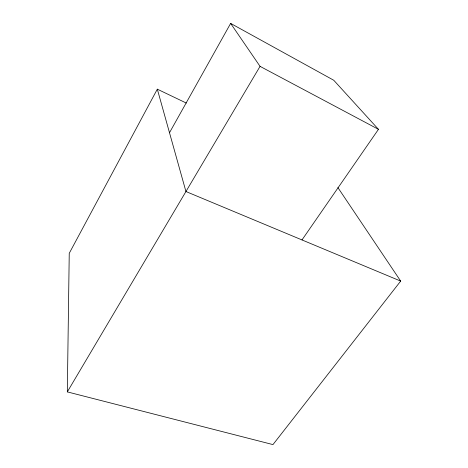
<?xml version="1.0" encoding="UTF-8"?>
<svg xmlns="http://www.w3.org/2000/svg" width="468" height="468" viewBox="0 0 468 468"><rect width="100%" height="100%" fill="white"/><g stroke="black" fill="none" stroke-linecap="round" stroke-linejoin="round"><path stroke-width="0.7" d="M337.908 187.604L400.678 281.098L272.961 444.6L67.322 391.891L69.241 253.328L157.318 89.172L186.322 103.065M169.498 132.725L230.642 23.4L333.76 80.262L378.46 129.332L301.995 239.932M67.322 391.891L260.05 66.357L230.642 23.4M400.678 281.098L185.942 191.529L157.318 89.172M260.05 66.357L378.46 129.332"/></g></svg>
